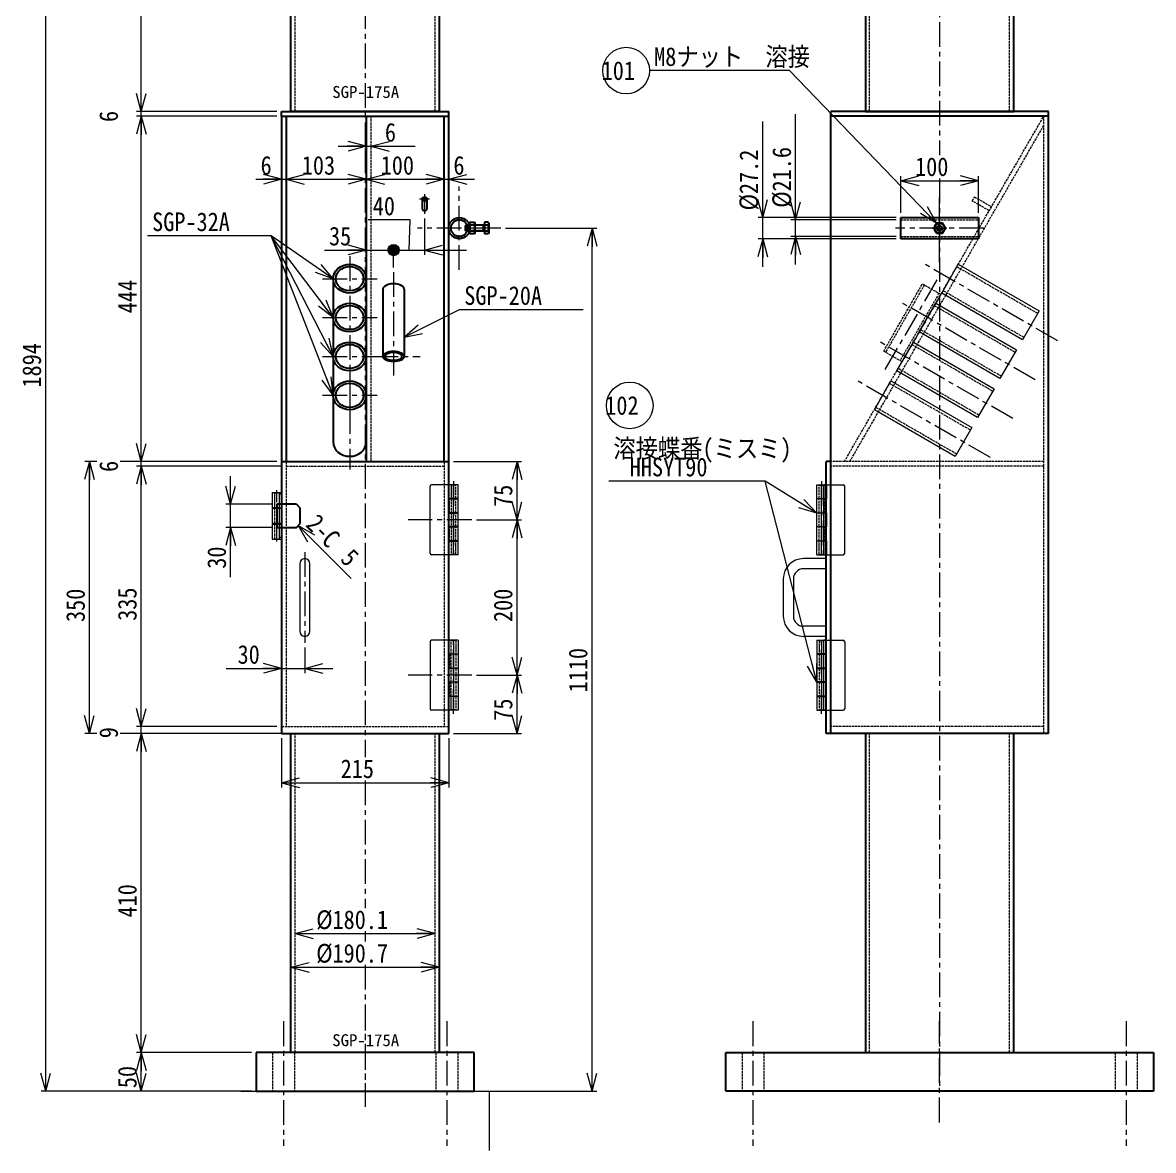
# Model space of a CAD drawing. Header units: millimetres. Extents: x 28 to 14464, y 24 to 7000.
# Drawn here: x 7103 to 8558, y 358 to 1808 of the extents above; entities that cross this region are included whole.
import ezdxf

# ---------------------------------------------------------------- set-up
doc = ezdxf.new("R2010")
doc.units = ezdxf.units.MM
doc.linetypes.add('CENTER', pattern=[50.7, 31.8, -6.3, 6.3, -6.3])
doc.linetypes.add('DASHED', pattern=[4, 3, -1])
doc.layers.add('LAYER008', color=7, linetype='Continuous')
doc.styles.add('ＭＳ 明朝', font='')
doc.styles.get('ＭＳ 明朝').set_extended_font_data('ＭＳ 明朝')

# ---------------------------------------------------------------- blocks, each defined once
blk = doc.blocks.new('BLKF042')
at = {"layer": 'LAYER008', "color": 7, "linetype": 'CENTER', "lineweight": 13}
for p, q in [((7543.8, 1645.8), (7543.8, 863.3)), ((7543.8, 833.3), (7543.8, 669.2)), ((7543.8, 639.2), (7543.8, 626)), ((7543.8, 596), (7543.8, 435.8))]:
    blk.add_line(p, q, dxfattribs=at)
at = {"layer": 'LAYER008', "color": 3, "linetype": 'Continuous', "lineweight": 25}
for p, q in [((7448.4, 483.5), (7448.4, 893.5)), ((7448.4, 893.5), (7639.1, 893.5)), ((7639.1, 893.5), (7639.1, 483.5)), ((7639.1, 483.5), (7448.4, 483.5))]:
    blk.add_line(p, q, dxfattribs=at)
at = {"layer": 'LAYER008', "color": 7, "linetype": 'DASHED', "lineweight": 13}
for p, q in [((7453.7, 483.5), (7453.7, 893.5)), ((7633.8, 483.5), (7633.8, 893.5))]:
    blk.add_line(p, q, dxfattribs=at)
blk = doc.blocks.new('BLKF044')
at = {"layer": 'LAYER008', "color": 7, "linetype": 'DASHED', "lineweight": 13}
for p, q in [((7654.8, 1213.5), (7654.3, 1213)), ((7654.3, 1213), (7654.3, 1196)), ((7660.3, 1213), (7654.3, 1213)), ((7660.3, 1213), (7659.8, 1213.5)), ((7660.3, 1196), (7660.3, 1213)), ((7654.3, 1195.5), (7654.3, 1177.5)), ((7660.3, 1177.5), (7660.3, 1195.5)), ((7654.3, 1177), (7654.3, 1160)), ((7660.3, 1160), (7660.3, 1177)), ((7654.3, 1159.5), (7654.3, 1141.5)), ((7660.3, 1141.5), (7660.3, 1159.5)), ((7654.3, 1141), (7654.3, 1124)), ((7660.3, 1124), (7660.3, 1141)), ((7654.3, 1124), (7654.8, 1123.5)), ((7660.3, 1124), (7654.3, 1124)), ((7659.8, 1123.5), (7660.3, 1124))]:
    blk.add_line(p, q, dxfattribs=at)
at = {"layer": 'LAYER008', "color": 7, "linetype": 'CENTER', "lineweight": 13}
blk.add_line((7657.3, 1218), (7657.3, 1119), dxfattribs=at)
at = {"layer": 'LAYER008', "color": 7, "linetype": 'Continuous', "lineweight": 13}
for p, q in [((7654.3, 1196), (7654.3, 1195.5)), ((7660.3, 1195.5), (7660.3, 1196)), ((7654.3, 1177.5), (7654.3, 1177)), ((7660.3, 1177), (7660.3, 1177.5)), ((7654.3, 1160), (7654.3, 1159.5)), ((7660.3, 1159.5), (7660.3, 1160)), ((7654.3, 1141.5), (7654.3, 1141)), ((7660.3, 1141), (7660.3, 1141.5))]:
    blk.add_line(p, q, dxfattribs=at)
blk = doc.blocks.new('BLKF045')
at = {"layer": 'LAYER008', "color": 7, "linetype": 'Continuous', "lineweight": 13}
for p, q in [((7627.3, 1125.5), (7627.3, 1211.5)), ((7650.8, 1213.5), (7629.3, 1213.5)), ((7650.8, 1213.5), (7650.8, 1195.5)), ((7650.8, 1195.5), (7663.3, 1195.5)), ((7663.3, 1177.5), (7663.3, 1195.5)), ((7650.8, 1177.5), (7650.8, 1159.5)), ((7663.3, 1177.5), (7650.8, 1177.5)), ((7650.8, 1159.5), (7663.3, 1159.5)), ((7663.3, 1141.5), (7663.3, 1159.5)), ((7663.3, 1141.5), (7650.8, 1141.5)), ((7650.8, 1141.5), (7650.8, 1123.5)), ((7650.8, 1123.5), (7629.3, 1123.5))]:
    blk.add_line(p, q, dxfattribs=at)
at = {"layer": 'LAYER008', "color": 7, "linetype": 'DASHED', "lineweight": 13}
for p, q in [((7651.3, 1195.5), (7651.3, 1177.5)), ((7652.1, 1177.5), (7652.1, 1195.5)), ((7654.3, 1195.5), (7654.3, 1177.5)), ((7660.3, 1177.5), (7660.3, 1195.5)), ((7651.3, 1159.5), (7651.3, 1141.5)), ((7652.1, 1141.5), (7652.1, 1159.5)), ((7654.3, 1159.5), (7654.3, 1141.5)), ((7660.3, 1141.5), (7660.3, 1159.5))]:
    blk.add_line(p, q, dxfattribs=at)
at = {"layer": 'LAYER008', "color": 7, "linetype": 'CENTER', "lineweight": 13}
for p, q in [((7657.3, 1177.5), (7657.3, 1195.5)), ((7657.3, 1141.5), (7657.3, 1159.5))]:
    blk.add_line(p, q, dxfattribs=at)
at = {"layer": 'LAYER008', "color": 7, "linetype": 'Continuous', "lineweight": 13}
for centre, start, end in [((7629.3, 1211.5), 90, 180), ((7629.3, 1125.5), 180, 270)]:
    blk.add_arc(centre, 2, start, end, dxfattribs=at)
blk = doc.blocks.new('BLKF046')
at = {"layer": 'LAYER008', "color": 7, "linetype": 'DASHED', "lineweight": 13}
for p, q in [((7654.3, 1013), (7654.8, 1013.5)), ((7654.3, 996), (7654.3, 1013)), ((7660.3, 1013), (7654.3, 1013)), ((7659.8, 1013.5), (7660.3, 1013)), ((7660.3, 1013), (7660.3, 996)), ((7654.3, 977.5), (7654.3, 995.5)), ((7660.3, 995.5), (7660.3, 977.5)), ((7654.3, 960), (7654.3, 977)), ((7660.3, 977), (7660.3, 960)), ((7654.3, 941.5), (7654.3, 959.5)), ((7660.3, 959.5), (7660.3, 941.5)), ((7654.3, 924), (7654.3, 941)), ((7660.3, 941), (7660.3, 924)), ((7654.8, 923.5), (7654.3, 924)), ((7660.3, 924), (7654.3, 924)), ((7660.3, 924), (7659.8, 923.5))]:
    blk.add_line(p, q, dxfattribs=at)
at = {"layer": 'LAYER008', "color": 7, "linetype": 'CENTER', "lineweight": 13}
blk.add_line((7657.3, 919), (7657.3, 1018), dxfattribs=at)
at = {"layer": 'LAYER008', "color": 7, "linetype": 'Continuous', "lineweight": 13}
for p, q in [((7654.3, 995.5), (7654.3, 996)), ((7660.3, 996), (7660.3, 995.5)), ((7654.3, 977), (7654.3, 977.5)), ((7660.3, 977.5), (7660.3, 977)), ((7654.3, 959.5), (7654.3, 960)), ((7660.3, 960), (7660.3, 959.5)), ((7654.3, 941), (7654.3, 941.5)), ((7660.3, 941.5), (7660.3, 941))]:
    blk.add_line(p, q, dxfattribs=at)
blk = doc.blocks.new('BLKF047')
at = {"layer": 'LAYER008', "color": 7, "linetype": 'Continuous', "lineweight": 13}
for p, q in [((7627.3, 1011.5), (7627.3, 925.5)), ((7650.8, 1013.5), (7629.3, 1013.5)), ((7650.8, 995.5), (7650.8, 1013.5)), ((7663.3, 995.5), (7650.8, 995.5)), ((7663.3, 995.5), (7663.3, 977.5)), ((7650.8, 977.5), (7663.3, 977.5)), ((7650.8, 959.5), (7650.8, 977.5)), ((7663.3, 959.5), (7650.8, 959.5)), ((7663.3, 959.5), (7663.3, 941.5)), ((7650.8, 941.5), (7663.3, 941.5)), ((7650.8, 923.5), (7650.8, 941.5)), ((7650.8, 923.5), (7629.3, 923.5))]:
    blk.add_line(p, q, dxfattribs=at)
at = {"layer": 'LAYER008', "color": 7, "linetype": 'DASHED', "lineweight": 13}
for p, q in [((7651.3, 977.5), (7651.3, 995.5)), ((7652.1, 995.5), (7652.1, 977.5)), ((7654.3, 977.5), (7654.3, 995.5)), ((7660.3, 995.5), (7660.3, 977.5)), ((7651.3, 941.5), (7651.3, 959.5)), ((7652.1, 959.5), (7652.1, 941.5)), ((7654.3, 941.5), (7654.3, 959.5)), ((7660.3, 959.5), (7660.3, 941.5))]:
    blk.add_line(p, q, dxfattribs=at)
at = {"layer": 'LAYER008', "color": 7, "linetype": 'CENTER', "lineweight": 13}
for p, q in [((7657.3, 995.5), (7657.3, 977.5)), ((7657.3, 959.5), (7657.3, 941.5))]:
    blk.add_line(p, q, dxfattribs=at)
at = {"layer": 'LAYER008', "color": 7, "linetype": 'Continuous', "lineweight": 13}
for centre, start, end in [((7629.3, 1011.5), 90, 180), ((7629.3, 925.5), 180, 270)]:
    blk.add_arc(centre, 2, start, end, dxfattribs=at)
blk = doc.blocks.new('BLKF048')
at = {"layer": 'LAYER008', "color": 7, "linetype": 'CENTER', "lineweight": 13}
for p, q in [((7543.8, 2366.2), (7543.8, 1962.4)), ((7543.8, 1932.4), (7543.8, 1912.2)), ((7543.8, 1882.2), (7543.8, 1645.8))]:
    blk.add_line(p, q, dxfattribs=at)
at = {"layer": 'LAYER008', "color": 3, "linetype": 'Continuous', "lineweight": 25}
for p, q in [((7448.4, 1693.5), (7448.4, 2318.5)), ((7448.4, 2318.5), (7639.1, 2318.5)), ((7639.1, 2318.5), (7639.1, 1693.5)), ((7639.1, 1693.5), (7448.4, 1693.5))]:
    blk.add_line(p, q, dxfattribs=at)
at = {"layer": 'LAYER008', "color": 7, "linetype": 'DASHED', "lineweight": 13}
for p, q in [((7453.7, 1693.5), (7453.7, 2318.5)), ((7633.8, 1693.5), (7633.8, 2318.5))]:
    blk.add_line(p, q, dxfattribs=at)
blk = doc.blocks.new('BLKF052')
at = {"layer": 'LAYER008', "color": 7, "linetype": 'CENTER', "lineweight": 13}
blk.add_line((7687, 1543.5), (7676.5, 1543.5), dxfattribs=at)
at = {"layer": 'LAYER008', "color": 3, "linetype": 'Continuous', "lineweight": 25}
for p, q in [((7678.5, 1536), (7678.5, 1551)), ((7678.5, 1551), (7684.4, 1551)), ((7684.4, 1547.3), (7678.5, 1547.3)), ((7684.4, 1551), (7685, 1550)), ((7685, 1550), (7685, 1537)), ((7684.4, 1539.7), (7678.5, 1539.7)), ((7684.4, 1536), (7678.5, 1536)), ((7685, 1537), (7684.4, 1536))]:
    blk.add_line(p, q, dxfattribs=at)
for centre, radius, start, end in [((7681.6, 1549.1), 3.32, 325.6158, 34.3842), ((7672.5, 1543.5), 12.4, 342.412, 17.588), ((7681.6, 1537.9), 3.32, 325.6158, 34.3842)]:
    blk.add_arc(centre, radius, start, end, dxfattribs=at)
blk = doc.blocks.new('BLKF053')
at = {"layer": 'LAYER008', "color": 7, "linetype": 'CENTER', "lineweight": 13}
blk.add_line((7704.8, 1543.5), (7670.3, 1543.5), dxfattribs=at)
at = {"layer": 'LAYER008', "color": 3, "linetype": 'Continuous', "lineweight": 25}
for p, q in [((7673.5, 1547.5), (7672.3, 1546.3)), ((7672.3, 1546.3), (7672.3, 1540.7)), ((7697.3, 1547.5), (7673.5, 1547.5)), ((7673.5, 1547.5), (7673.5, 1539.5)), ((7695.7, 1547.5), (7695.7, 1539.5)), ((7702.2, 1551), (7697.3, 1551)), ((7697.3, 1551), (7697.3, 1536)), ((7702.2, 1547.3), (7697.3, 1547.3)), ((7702.2, 1551), (7702.8, 1550)), ((7702.8, 1550), (7702.8, 1537)), ((7673.5, 1539.5), (7672.3, 1540.7)), ((7697.3, 1539.5), (7673.5, 1539.5)), ((7702.2, 1539.7), (7697.3, 1539.7)), ((7702.2, 1536), (7697.3, 1536)), ((7702.8, 1537), (7702.2, 1536))]:
    blk.add_line(p, q, dxfattribs=at)
at = {"layer": 'LAYER008', "color": 7, "linetype": 'DASHED', "lineweight": 13}
for p, q in [((7695.7, 1546.7), (7672.7, 1546.7)), ((7697.3, 1547.5), (7695.7, 1546.7)), ((7695.7, 1540.3), (7672.7, 1540.3)), ((7697.3, 1539.5), (7695.7, 1540.3))]:
    blk.add_line(p, q, dxfattribs=at)
at = {"layer": 'LAYER008', "color": 3, "linetype": 'Continuous', "lineweight": 25}
for centre, radius, start, end in [((7699.5, 1549.1), 3.32, 325.6158, 34.3842), ((7690.4, 1543.5), 12.4, 342.412, 17.588), ((7699.5, 1537.9), 3.32, 325.6158, 34.3842)]:
    blk.add_arc(centre, radius, start, end, dxfattribs=at)
blk = doc.blocks.new('FXTIP_ARROW_S')
at = {"color": 0, "linetype": 'Continuous', "lineweight": -2}
for q in [(-1, 0), (-0.966, 0.259), (-0.966, -0.259)]:
    blk.add_line((0, 0), q, dxfattribs=at)
blk = doc.blocks.new('FXTIP_ARROW_E')
at = {"color": 0, "linetype": 'Continuous', "lineweight": -2}
for q in [(-1, 0), (-0.966, 0.259), (-0.966, -0.259)]:
    blk.add_line((0, 0), q, dxfattribs=at)
blk = doc.blocks.new('BLKF075')
at = {"layer": 'LAYER008', "color": 7, "linetype": 'Continuous', "lineweight": 13}
for p, q in [((8136.6, 1118.5), (8107.6, 1118.5)), ((8136.6, 1105.5), (8107.6, 1105.5)), ((8081.6, 1092.5), (8081.6, 1044.5)), ((8094.6, 1092.5), (8094.6, 1044.5)), ((8136.6, 1031.5), (8107.6, 1031.5)), ((8136.6, 1018.5), (8107.6, 1018.5))]:
    blk.add_line(p, q, dxfattribs=at)
for centre, radius, start, end in [((8107.6, 1092.5), 26, 90, 180), ((8107.6, 1092.5), 13, 90, 180), ((8107.6, 1044.5), 26, 180, 270), ((8107.6, 1044.5), 13, 180, 270)]:
    blk.add_arc(centre, radius, start, end, dxfattribs=at)
blk = doc.blocks.new('BLKF076')
at = {"layer": 'LAYER008', "color": 7, "linetype": 'Continuous', "lineweight": 13}
for p, q in [((8133.6, 1123.5), (8133.6, 1213.5)), ((8136.6, 1213.5), (8133.6, 1213.5)), ((8136.6, 1123.5), (8133.6, 1123.5))]:
    blk.add_line(p, q, dxfattribs=at)
blk = doc.blocks.new('BLKF077')
at = {"layer": 'LAYER008', "color": 7, "linetype": 'Continuous', "lineweight": 13}
for p, q in [((8133.6, 923.5), (8133.6, 1013.5)), ((8136.6, 1013.5), (8133.6, 1013.5)), ((8136.6, 923.5), (8133.6, 923.5))]:
    blk.add_line(p, q, dxfattribs=at)
blk = doc.blocks.new('BLKF078')
at = {"layer": 'LAYER008', "color": 7, "linetype": 'Continuous', "lineweight": 13}
for p, q in [((8198.7, 1310), (8220, 1347)), ((8220, 1347), (8323.9, 1287)), ((8302.6, 1250), (8198.7, 1310)), ((8323.9, 1287), (8302.6, 1250))]:
    blk.add_line(p, q, dxfattribs=at)
at = {"layer": 'LAYER008', "color": 7, "linetype": 'DASHED', "lineweight": 13}
for p, q in [((8218.3, 1344), (8322.2, 1284)), ((8304.3, 1253), (8200.4, 1313))]:
    blk.add_line(p, q, dxfattribs=at)
blk = doc.blocks.new('BLKF079')
at = {"layer": 'LAYER008', "color": 7, "linetype": 'Continuous', "lineweight": 13}
for p, q in [((8227.5, 1360), (8248.9, 1397)), ((8248.9, 1397), (8352.8, 1337)), ((8331.4, 1300), (8227.5, 1360)), ((8352.8, 1337), (8331.4, 1300))]:
    blk.add_line(p, q, dxfattribs=at)
at = {"layer": 'LAYER008', "color": 7, "linetype": 'DASHED', "lineweight": 13}
for p, q in [((8247.1, 1394), (8351, 1334)), ((8333.2, 1303), (8229.3, 1363))]:
    blk.add_line(p, q, dxfattribs=at)
blk = doc.blocks.new('BLKF080')
at = {"layer": 'LAYER008', "color": 7, "linetype": 'Continuous', "lineweight": 13}
for p, q in [((8256.4, 1410), (8277.7, 1447)), ((8277.7, 1447), (8381.7, 1387)), ((8360.3, 1350), (8256.4, 1410)), ((8381.7, 1387), (8360.3, 1350))]:
    blk.add_line(p, q, dxfattribs=at)
at = {"layer": 'LAYER008', "color": 7, "linetype": 'DASHED', "lineweight": 13}
for p, q in [((8276, 1444), (8379.9, 1384)), ((8362.1, 1353), (8258.1, 1413))]:
    blk.add_line(p, q, dxfattribs=at)
blk = doc.blocks.new('BLKF081')
at = {"layer": 'LAYER008', "color": 7, "linetype": 'Continuous', "lineweight": 13}
for p, q in [((8285.3, 1460), (8306.6, 1497)), ((8306.6, 1497), (8410.5, 1437)), ((8389.2, 1400), (8285.3, 1460)), ((8410.5, 1437), (8389.2, 1400))]:
    blk.add_line(p, q, dxfattribs=at)
at = {"layer": 'LAYER008', "color": 7, "linetype": 'DASHED', "lineweight": 13}
for p, q in [((8304.9, 1494), (8408.8, 1434)), ((8390.9, 1403), (8287, 1463))]:
    blk.add_line(p, q, dxfattribs=at)
blk = doc.blocks.new('BLKF082')
at = {"layer": 'LAYER008', "color": 7, "linetype": 'CENTER', "lineweight": 13}
blk.add_line((8212.8, 1361.6), (8284.8, 1486.3), dxfattribs=at)
at = {"layer": 'LAYER008', "color": 7, "linetype": 'DASHED', "lineweight": 13}
for p, q in [((8210.7, 1385.3), (8260.7, 1471.9)), ((8263.1, 1470.5), (8213.1, 1383.9)), ((8260.7, 1471.9), (8284.3, 1458.3)), ((8281.8, 1459.7), (8231.8, 1373.1)), ((8284.3, 1458.3), (8234.3, 1371.7)), ((8234.3, 1371.7), (8210.7, 1385.3))]:
    blk.add_line(p, q, dxfattribs=at)
blk = doc.blocks.new('BLKF083')
at = {"layer": 'LAYER008', "color": 7, "linetype": 'DASHED', "lineweight": 13}
for p, q in [((8324.7, 1578.4), (8327.7, 1583.6)), ((8346.4, 1565.9), (8324.7, 1578.4)), ((8327.7, 1583.6), (8349.4, 1571.1)), ((8349.4, 1571.1), (8346.4, 1565.9))]:
    blk.add_line(p, q, dxfattribs=at)
blk = doc.blocks.new('BLKF084')
at = {"layer": 'LAYER008', "color": 7, "linetype": 'CENTER', "lineweight": 13}
blk.add_line((8282.6, 941.2), (8282.6, 435.8), dxfattribs=at)
at = {"layer": 'LAYER008', "color": 3, "linetype": 'Continuous', "lineweight": 25}
for p, q in [((8378, 893.5), (8187.3, 893.5)), ((8187.3, 893.5), (8187.3, 483.5)), ((8378, 483.5), (8378, 893.5)), ((8187.3, 483.5), (8378, 483.5))]:
    blk.add_line(p, q, dxfattribs=at)
at = {"layer": 'LAYER008', "color": 7, "linetype": 'DASHED', "lineweight": 13}
for p, q in [((8192.6, 483.5), (8192.6, 893.5)), ((8372.7, 483.5), (8372.7, 893.5))]:
    blk.add_line(p, q, dxfattribs=at)
blk = doc.blocks.new('BLKF085')
at = {"layer": 'LAYER008', "color": 7, "linetype": 'CENTER', "lineweight": 13}
for p, q in [((8282.6, 2366.2), (8282.6, 1637.5)), ((8282.6, 1607.5), (8282.6, 941.2))]:
    blk.add_line(p, q, dxfattribs=at)
at = {"layer": 'LAYER008', "color": 3, "linetype": 'Continuous', "lineweight": 25}
for p, q in [((8378, 2318.5), (8187.3, 2318.5)), ((8187.3, 2318.5), (8187.3, 1693.5)), ((8378, 1693.5), (8378, 2318.5)), ((8187.3, 1693.5), (8378, 1693.5))]:
    blk.add_line(p, q, dxfattribs=at)
at = {"layer": 'LAYER008', "color": 7, "linetype": 'DASHED', "lineweight": 13}
for p, q in [((8192.6, 1693.5), (8192.6, 2318.5)), ((8372.7, 1693.5), (8372.7, 2318.5))]:
    blk.add_line(p, q, dxfattribs=at)
blk = doc.blocks.new('BLKF086')
at = {"layer": 'LAYER008', "color": 3, "linetype": 'Continuous', "lineweight": 25}
for p, q in [((8232.6, 1529.9), (8232.6, 1557.1)), ((8232.6, 1557.1), (8332.6, 1557.1)), ((8332.6, 1557.1), (8332.6, 1529.9)), ((8332.6, 1529.9), (8232.6, 1529.9))]:
    blk.add_line(p, q, dxfattribs=at)
at = {"layer": 'LAYER008', "color": 7, "linetype": 'CENTER', "lineweight": 13}
blk.add_line((8339.4, 1543.5), (8225.8, 1543.5), dxfattribs=at)
at = {"layer": 'LAYER008', "color": 7, "linetype": 'DASHED', "lineweight": 13}
for p, q in [((8232.6, 1554.3), (8332.6, 1554.3)), ((8232.6, 1532.7), (8332.6, 1532.7))]:
    blk.add_line(p, q, dxfattribs=at)
blk = doc.blocks.new('BLKF087')
at = {"layer": 'LAYER008', "color": 7, "linetype": 'CENTER', "lineweight": 13}
for p, q in [((8273.1, 1543.5), (8292.1, 1543.5)), ((8282.6, 1534), (8282.6, 1553))]:
    blk.add_line(p, q, dxfattribs=at)
at = {"layer": 'LAYER008', "color": 3, "linetype": 'Continuous', "lineweight": 25}
for p, q in [((8278.8, 1550), (8275.1, 1543.5)), ((8275.1, 1543.5), (8278.8, 1537)), ((8286.4, 1550), (8278.8, 1550)), ((8290.1, 1543.5), (8286.4, 1550)), ((8286.4, 1537), (8290.1, 1543.5)), ((8278.8, 1537), (8286.4, 1537))]:
    blk.add_line(p, q, dxfattribs=at)
for radius in [6.5, 3.2]:
    blk.add_circle((8282.6, 1543.5), radius, dxfattribs=at)
at = {"layer": 'LAYER008', "color": 7, "linetype": 'DASHED', "lineweight": 13}
blk.add_arc((8282.6, 1543.5), 4, 80, 350, dxfattribs=at)
blk = doc.blocks.new('FXTIP_BLACKDOT_S')
at = {"color": 0, "linetype": 'Continuous', "lineweight": -2}
blk.add_line((0, 0), (-1, 0), dxfattribs=at)
blk.add_lwpolyline([(-0.15, 0, 0.3, 0.3, 1), (0.15, 0, 0.3, 0.3, 1)], format="xyseb", close=True, dxfattribs=at)
blk.add_circle((0, 0), 0.3, dxfattribs=at)
blk = doc.blocks.new('BLKF088')
at = {"layer": 'LAYER008', "color": 7, "linetype": 'DASHED', "lineweight": 13}
for p, q in [((8127.6, 1213), (8128.1, 1213.5)), ((8127.6, 1196), (8127.6, 1213)), ((8127.6, 1213), (8133.6, 1213)), ((8133.1, 1213.5), (8133.6, 1213)), ((8133.6, 1213), (8133.6, 1196)), ((8127.6, 1177.5), (8127.6, 1195.5)), ((8133.6, 1195.5), (8133.6, 1177.5)), ((8127.6, 1160), (8127.6, 1177)), ((8133.6, 1177), (8133.6, 1160)), ((8127.6, 1141.5), (8127.6, 1159.5)), ((8133.6, 1159.5), (8133.6, 1141.5)), ((8127.6, 1124), (8127.6, 1141)), ((8133.6, 1141), (8133.6, 1124)), ((8128.1, 1123.5), (8127.6, 1124)), ((8127.6, 1124), (8133.6, 1124)), ((8133.6, 1124), (8133.1, 1123.5))]:
    blk.add_line(p, q, dxfattribs=at)
at = {"layer": 'LAYER008', "color": 7, "linetype": 'CENTER', "lineweight": 13}
blk.add_line((8130.6, 1218), (8130.6, 1119), dxfattribs=at)
at = {"layer": 'LAYER008', "color": 7, "linetype": 'Continuous', "lineweight": 13}
for p, q in [((8127.6, 1195.5), (8127.6, 1196)), ((8133.6, 1196), (8133.6, 1195.5)), ((8127.6, 1177), (8127.6, 1177.5)), ((8133.6, 1177.5), (8133.6, 1177)), ((8127.6, 1159.5), (8127.6, 1160)), ((8133.6, 1160), (8133.6, 1159.5)), ((8127.6, 1141), (8127.6, 1141.5)), ((8133.6, 1141.5), (8133.6, 1141))]:
    blk.add_line(p, q, dxfattribs=at)
blk = doc.blocks.new('BLKF089')
at = {"layer": 'LAYER008', "color": 7, "linetype": 'Continuous', "lineweight": 13}
for p, q in [((8137.1, 1213.5), (8158.6, 1213.5)), ((8137.1, 1213.5), (8137.1, 1195.5)), ((8160.6, 1125.5), (8160.6, 1211.5)), ((8137.1, 1195.5), (8124.6, 1195.5)), ((8124.6, 1177.5), (8124.6, 1195.5)), ((8124.6, 1177.5), (8137.1, 1177.5)), ((8137.1, 1177.5), (8137.1, 1159.5)), ((8137.1, 1159.5), (8124.6, 1159.5)), ((8124.6, 1141.5), (8124.6, 1159.5)), ((8124.6, 1141.5), (8137.1, 1141.5)), ((8137.1, 1141.5), (8137.1, 1123.5)), ((8137.1, 1123.5), (8158.6, 1123.5))]:
    blk.add_line(p, q, dxfattribs=at)
at = {"layer": 'LAYER008', "color": 7, "linetype": 'DASHED', "lineweight": 13}
for p, q in [((8127.6, 1177.5), (8127.6, 1195.5)), ((8133.6, 1195.5), (8133.6, 1177.5)), ((8135.8, 1177.5), (8135.8, 1195.5)), ((8136.6, 1195.5), (8136.6, 1177.5)), ((8127.6, 1141.5), (8127.6, 1159.5)), ((8133.6, 1159.5), (8133.6, 1141.5)), ((8135.8, 1141.5), (8135.8, 1159.5)), ((8136.6, 1159.5), (8136.6, 1141.5))]:
    blk.add_line(p, q, dxfattribs=at)
at = {"layer": 'LAYER008', "color": 7, "linetype": 'CENTER', "lineweight": 13}
for p, q in [((8130.6, 1177.5), (8130.6, 1195.5)), ((8130.6, 1141.5), (8130.6, 1159.5))]:
    blk.add_line(p, q, dxfattribs=at)
at = {"layer": 'LAYER008', "color": 7, "linetype": 'Continuous', "lineweight": 13}
for centre, start, end in [((8158.6, 1211.5), 0, 90), ((8158.6, 1125.5), 270, 0)]:
    blk.add_arc(centre, 2, start, end, dxfattribs=at)
blk = doc.blocks.new('BLKF090')
at = {"layer": 'LAYER008', "color": 7, "linetype": 'DASHED', "lineweight": 13}
for p, q in [((8128.1, 1013.5), (8127.6, 1013)), ((8127.6, 1013), (8127.6, 996)), ((8127.6, 1013), (8133.6, 1013)), ((8133.6, 1013), (8133.1, 1013.5)), ((8133.6, 996), (8133.6, 1013)), ((8127.6, 995.5), (8127.6, 977.5)), ((8133.6, 977.5), (8133.6, 995.5)), ((8127.6, 977), (8127.6, 960)), ((8133.6, 960), (8133.6, 977)), ((8127.6, 959.5), (8127.6, 941.5)), ((8133.6, 941.5), (8133.6, 959.5)), ((8127.6, 941), (8127.6, 924)), ((8133.6, 924), (8133.6, 941)), ((8127.6, 924), (8128.1, 923.5)), ((8127.6, 924), (8133.6, 924)), ((8133.1, 923.5), (8133.6, 924))]:
    blk.add_line(p, q, dxfattribs=at)
at = {"layer": 'LAYER008', "color": 7, "linetype": 'CENTER', "lineweight": 13}
blk.add_line((8130.6, 919), (8130.6, 1018), dxfattribs=at)
at = {"layer": 'LAYER008', "color": 7, "linetype": 'Continuous', "lineweight": 13}
for p, q in [((8127.6, 996), (8127.6, 995.5)), ((8133.6, 995.5), (8133.6, 996)), ((8127.6, 977.5), (8127.6, 977)), ((8133.6, 977), (8133.6, 977.5)), ((8127.6, 960), (8127.6, 959.5)), ((8133.6, 959.5), (8133.6, 960)), ((8127.6, 941.5), (8127.6, 941)), ((8133.6, 941), (8133.6, 941.5))]:
    blk.add_line(p, q, dxfattribs=at)
blk = doc.blocks.new('BLKF091')
at = {"layer": 'LAYER008', "color": 7, "linetype": 'Continuous', "lineweight": 13}
for p, q in [((8137.1, 1013.5), (8158.6, 1013.5)), ((8137.1, 995.5), (8137.1, 1013.5)), ((8160.6, 1011.5), (8160.6, 925.5)), ((8124.6, 995.5), (8124.6, 977.5)), ((8124.6, 995.5), (8137.1, 995.5)), ((8137.1, 977.5), (8124.6, 977.5)), ((8137.1, 959.5), (8137.1, 977.5)), ((8124.6, 959.5), (8137.1, 959.5)), ((8124.6, 959.5), (8124.6, 941.5)), ((8137.1, 941.5), (8124.6, 941.5)), ((8137.1, 923.5), (8137.1, 941.5)), ((8137.1, 923.5), (8158.6, 923.5))]:
    blk.add_line(p, q, dxfattribs=at)
at = {"layer": 'LAYER008', "color": 7, "linetype": 'DASHED', "lineweight": 13}
for p, q in [((8127.6, 995.5), (8127.6, 977.5)), ((8133.6, 977.5), (8133.6, 995.5)), ((8135.8, 995.5), (8135.8, 977.5)), ((8136.6, 977.5), (8136.6, 995.5)), ((8127.6, 959.5), (8127.6, 941.5)), ((8133.6, 941.5), (8133.6, 959.5)), ((8135.8, 959.5), (8135.8, 941.5)), ((8136.6, 941.5), (8136.6, 959.5))]:
    blk.add_line(p, q, dxfattribs=at)
at = {"layer": 'LAYER008', "color": 7, "linetype": 'CENTER', "lineweight": 13}
for p, q in [((8130.6, 995.5), (8130.6, 977.5)), ((8130.6, 959.5), (8130.6, 941.5))]:
    blk.add_line(p, q, dxfattribs=at)
at = {"layer": 'LAYER008', "color": 7, "linetype": 'Continuous', "lineweight": 13}
for centre, start, end in [((8158.6, 1011.5), 0, 90), ((8158.6, 925.5), 270, 0)]:
    blk.add_arc(centre, 2, start, end, dxfattribs=at)
blk = doc.blocks.new('BLKF099')
at = {"layer": 'LAYER008', "color": 3, "linetype": 'Continuous', "lineweight": 25}
for p, q in [((7455.3, 1188.5), (7430.3, 1188.5)), ((7430.3, 1188.5), (7430.3, 1158.5)), ((7455.3, 1188.5), (7460.3, 1183.5)), ((7460.3, 1163.5), (7460.3, 1183.5)), ((7455.3, 1158.5), (7460.3, 1163.5)), ((7430.3, 1158.5), (7455.3, 1158.5))]:
    blk.add_line(p, q, dxfattribs=at)
at = {"layer": 'LAYER008', "color": 7, "linetype": 'DASHED', "lineweight": 13}
blk.add_line((7433.3, 1188.5), (7433.3, 1158.5), dxfattribs=at)
blk = doc.blocks.new('BLKF106')
at = {"layer": 'LAYER008', "color": 6, "linetype": 'Continuous', "lineweight": 20}
for p, q in [((7424.3, 1203.5), (7424.3, 1184)), ((7424.3, 1203.5), (7436.3, 1203.5)), ((7433.3, 1203.5), (7433.3, 1143.5)), ((7436.3, 1201.5), (7433.3, 1201.5)), ((7436.3, 1143.5), (7436.3, 1203.5)), ((7433.3, 1184), (7424.3, 1184)), ((7424.3, 1183.5), (7424.3, 1163.5)), ((7424.3, 1183.5), (7433.3, 1183.5)), ((7427.3, 1184), (7427.3, 1183.5)), ((7433.3, 1163.5), (7424.3, 1163.5)), ((7427.3, 1163.5), (7427.3, 1163)), ((7424.3, 1163), (7424.3, 1143.5)), ((7424.3, 1163), (7433.3, 1163)), ((7424.3, 1143.5), (7436.3, 1143.5)), ((7436.3, 1145.5), (7433.3, 1145.5))]:
    blk.add_line(p, q, dxfattribs=at)
at = {"layer": 'LAYER008', "color": 7, "linetype": 'DASHED', "lineweight": 13}
for p, q in [((7427.8, 1203.5), (7427.3, 1203)), ((7427.3, 1203.5), (7427.3, 1184)), ((7427.3, 1203), (7427.3, 1184)), ((7427.3, 1203), (7433.3, 1203)), ((7433.3, 1203), (7432.8, 1203.5)), ((7427.3, 1183.5), (7427.3, 1163.5)), ((7427.3, 1183.5), (7427.3, 1163.5)), ((7433.3, 1184), (7436.3, 1184)), ((7433.3, 1183.5), (7436.3, 1183.5)), ((7436.3, 1163.5), (7433.3, 1163.5)), ((7427.3, 1163), (7427.3, 1144)), ((7427.3, 1163), (7427.3, 1143.5)), ((7433.3, 1163), (7436.3, 1163)), ((7427.3, 1144), (7427.8, 1143.5)), ((7427.3, 1144), (7433.3, 1144)), ((7432.8, 1143.5), (7433.3, 1144))]:
    blk.add_line(p, q, dxfattribs=at)
at = {"layer": 'LAYER008', "color": 7, "linetype": 'CENTER', "lineweight": 13}
blk.add_line((7430.3, 1140.5), (7430.3, 1206.5), dxfattribs=at)

msp = doc.modelspace()

# ---------------------------------------------------------------- linework, layer by layer
at = {"layer": 'LAYER008', "color": 7, "linetype": 'Continuous', "lineweight": 13}
for p, q in [((7132.9, 433.5), (7132.9, 2327.5)), ((7255.8, 1693.5), (7255.8, 2318.5)), ((8089.5, 1746.1), (7909.5, 1746.1)), ((8278.8, 1550), (8089.5, 1746.1)), ((7430.3, 1693.5), (7249.8, 1693.5)), ((7430.3, 1687.5), (7249.8, 1687.5)), ((7255.8, 1687.5), (7255.8, 1693.5)), ((7255.8, 1243.5), (7255.8, 1687.5)), ((8097.5, 1554.3), (8097.5, 1690.1)), ((8055.2, 1557.1), (8055.2, 1680.5)), ((7509.3, 1648.8), (7545.3, 1648.8)), ((7545.3, 1648.8), (7551.3, 1648.8)), ((7551.3, 1648.8), (7608.2, 1648.8)), ((7403.3, 1606.3), (7436.3, 1606.3)), ((7436.3, 1606.3), (7442.3, 1606.3)), ((7442.3, 1606.3), (7545.3, 1606.3)), ((7545.3, 1606.3), (7645.3, 1606.3)), ((7645.3, 1606.3), (7651.3, 1606.3)), ((7651.3, 1606.3), (7684.3, 1606.3)), ((8232.6, 1563.1), (8232.6, 1610.5)), ((8232.6, 1604.5), (8332.6, 1604.5)), ((8332.6, 1563.1), (8332.6, 1610.5)), ((8226.6, 1557.1), (8049.2, 1557.1)), ((8055.2, 1529.9), (8055.2, 1557.1)), ((7601.6, 1554), (7547.6, 1554)), ((7600.3, 1515.3), (7601.6, 1554)), ((7620.3, 1555.8), (7620.3, 1509.3)), ((7724.5, 1543.5), (7841.6, 1543.5)), ((7835.6, 433.5), (7835.6, 1543.5)), ((8226.6, 1554.3), (8091.5, 1554.3)), ((8097.5, 1532.7), (8097.5, 1554.3)), ((7422.8, 1533.7), (7263.8, 1533.7)), ((7502.6, 1478.5), (7422.8, 1533.7)), ((7502.6, 1428.5), (7422.8, 1533.7)), ((7502.6, 1378.5), (7422.8, 1533.7)), ((7502.6, 1328.5), (7422.8, 1533.7)), ((8226.6, 1529.9), (8049.2, 1529.9)), ((8055.2, 1493.9), (8055.2, 1529.9)), ((8226.6, 1532.7), (8091.5, 1532.7)), ((8097.5, 1496.7), (8097.5, 1532.7)), ((7491.3, 1515.3), (7545.3, 1515.3)), ((7545.3, 1515.3), (7580.3, 1515.3)), ((7580.3, 1493), (7580.3, 1521.3)), ((7580.3, 1515.3), (7620.3, 1515.3)), ((7620.3, 1515.3), (7674.3, 1515.3)), ((7593.9, 1403.4), (7665.3, 1438.8)), ((7665.3, 1438.8), (7824.3, 1438.8)), ((7198.8, 1243.5), (7183.2, 1243.5)), ((7189.2, 893.5), (7189.2, 1243.5)), ((7430.3, 1243.5), (7228.8, 1243.5)), ((7430.3, 1243.5), (7249.8, 1243.5)), ((7436.3, 1237.5), (7249.8, 1237.5)), ((7255.8, 1237.5), (7255.8, 1243.5)), ((7255.8, 902.5), (7255.8, 1237.5)), ((7657.3, 1243.5), (7745.1, 1243.5)), ((7739.1, 1168.5), (7739.1, 1243.5)), ((7370.8, 1188.5), (7370.8, 1224.5)), ((7663.3, 1213.5), (7651.3, 1213.5)), ((7651.3, 1213.5), (7651.3, 1196)), ((7663.3, 1196), (7663.3, 1213.5)), ((8058.1, 1218.3), (7857.1, 1218.3)), ((8124.6, 1177), (8058.1, 1218.3)), ((8124.6, 959.5), (8058.1, 1218.3)), ((8124.6, 1196), (8124.6, 1213.5)), ((8124.6, 1213.5), (8136.6, 1213.5)), ((8136.6, 1213.5), (8136.6, 1196)), ((7663.3, 1196), (7651.3, 1196)), ((8124.6, 1196), (8136.6, 1196)), ((7424.3, 1188.5), (7364.8, 1188.5)), ((7370.8, 1158.5), (7370.8, 1188.5)), ((7651.3, 1177), (7651.3, 1160)), ((7651.3, 1177), (7663.3, 1177)), ((7663.3, 1160), (7663.3, 1177)), ((7686.8, 1168.5), (7745.1, 1168.5)), ((7739.1, 968.5), (7739.1, 1168.5)), ((8124.6, 1160), (8124.6, 1177)), ((8136.6, 1177), (8124.6, 1177)), ((8136.6, 1177), (8136.6, 1160)), ((7424.3, 1158.5), (7364.8, 1158.5)), ((7370.8, 1094.5), (7370.8, 1158.5)), ((7457.8, 1161), (7525.6, 1093.1)), ((7663.3, 1160), (7651.3, 1160)), ((8124.6, 1160), (8136.6, 1160)), ((7651.3, 1141), (7651.3, 1123.5)), ((7651.3, 1141), (7663.3, 1141)), ((7663.3, 1123.5), (7663.3, 1141)), ((8124.6, 1123.5), (8124.6, 1141)), ((8136.6, 1141), (8124.6, 1141)), ((8136.6, 1141), (8136.6, 1123.5)), ((7663.3, 1123.5), (7651.3, 1123.5)), ((8124.6, 1123.5), (8136.6, 1123.5)), ((7459.8, 1112), (7459.8, 1025)), ((7472.8, 1025), (7472.8, 1112)), ((7466.3, 1004), (7466.3, 971.3)), ((7663.3, 1013.5), (7651.3, 1013.5)), ((7651.3, 996), (7651.3, 1013.5)), ((7663.3, 1013.5), (7663.3, 996)), ((8124.6, 1013.5), (8124.6, 996)), ((8124.6, 1013.5), (8136.6, 1013.5)), ((8136.6, 996), (8136.6, 1013.5)), ((7651.3, 996), (7663.3, 996)), ((8136.6, 996), (8124.6, 996)), ((7365.1, 977.3), (7436.3, 977.3)), ((7436.3, 977.3), (7466.3, 977.3)), ((7466.3, 977.3), (7502.3, 977.3)), ((7663.3, 977), (7651.3, 977)), ((7651.3, 960), (7651.3, 977)), ((7663.3, 977), (7663.3, 960)), ((8124.6, 977), (8124.6, 960)), ((8124.6, 977), (8136.6, 977)), ((8136.6, 960), (8136.6, 977)), ((7651.3, 960), (7663.3, 960)), ((7686.8, 968.5), (7745.1, 968.5)), ((7739.1, 893.5), (7739.1, 968.5)), ((8136.6, 960), (8124.6, 960)), ((7663.3, 941), (7651.3, 941)), ((7651.3, 923.5), (7651.3, 941)), ((7663.3, 941), (7663.3, 923.5)), ((8124.6, 941), (8124.6, 923.5)), ((8124.6, 941), (8136.6, 941)), ((8136.6, 923.5), (8136.6, 941)), ((7663.3, 923.5), (7651.3, 923.5)), ((8124.6, 923.5), (8136.6, 923.5)), ((7430.3, 902.5), (7249.8, 902.5)), ((7255.8, 893.5), (7255.8, 902.5)), ((7198.8, 893.5), (7183.2, 893.5)), ((7430.3, 893.5), (7228.8, 893.5)), ((7442.4, 893.5), (7249.8, 893.5)), ((7255.8, 483.5), (7255.8, 893.5)), ((7436.3, 887.5), (7436.3, 824.3)), ((7651.3, 887.5), (7651.3, 824.3)), ((7657.3, 893.5), (7745.1, 893.5)), ((7436.3, 830.3), (7651.3, 830.3)), ((7453.7, 636.2), (7633.8, 636.2)), ((7448.4, 593), (7639.1, 593)), ((7397.8, 483.5), (7249.8, 483.5)), ((7255.8, 433.5), (7255.8, 483.5)), ((7397.8, 433.5), (7126.9, 433.5)), ((7397.8, 433.5), (7249.8, 433.5)), ((7383.8, 433.5), (7703.8, 433.5)), ((7689.8, 433.5), (7841.6, 433.5)), ((7703.8, 357.5), (7703.8, 433.5))]:
    msp.add_line(p, q, dxfattribs=at)
at = {"layer": 'LAYER008', "color": 3, "linetype": 'Continuous', "lineweight": 25}
for p, q in [((7436.3, 1693.5), (7651.3, 1693.5)), ((7436.3, 1687.5), (7436.3, 1693.5)), ((7436.3, 1687.5), (7436.3, 893.5)), ((7436.3, 1687.5), (7651.3, 1687.5)), ((7442.3, 1687.5), (7442.3, 1243.5)), ((7545.3, 1687.5), (7545.3, 1243.5)), ((7645.3, 1243.5), (7645.3, 1687.5)), ((7651.3, 1687.5), (7651.3, 1693.5)), ((7651.3, 893.5), (7651.3, 1687.5)), ((8142.6, 893.5), (8142.6, 1693.5)), ((8422.6, 1693.5), (8142.6, 1693.5)), ((8422.6, 1687.5), (8142.6, 1687.5)), ((8422.6, 893.5), (8422.6, 1693.5)), ((7617.3, 1581), (7617.3, 1568.5)), ((7623.3, 1581), (7623.3, 1568.5)), ((7502.6, 1478.5), (7502.6, 1328.5)), ((7545.3, 1478.5), (7545.3, 1328.5)), ((7566.7, 1465.1), (7566.7, 1378.5)), ((7593.9, 1465.1), (7593.9, 1378.5)), ((7502.6, 1328.5), (7502.6, 1268.5)), ((7545.3, 1328.5), (7545.3, 1268.5)), ((7436.3, 1243.5), (7651.3, 1243.5)), ((8136.6, 893.5), (8136.6, 1243.5)), ((8142.6, 1243.5), (8136.6, 1243.5)), ((7436.3, 893.5), (7651.3, 893.5)), ((8142.6, 893.5), (8136.6, 893.5)), ((8422.6, 893.5), (8142.6, 893.5)), ((7683.8, 483.5), (7403.8, 483.5)), ((7403.8, 483.5), (7403.8, 433.5)), ((7683.8, 433.5), (7683.8, 483.5)), ((8007.6, 483.5), (8557.6, 483.5)), ((8007.6, 433.5), (8007.6, 483.5)), ((8557.6, 483.5), (8557.6, 433.5)), ((7403.8, 433.5), (7683.8, 433.5)), ((8557.6, 433.5), (8007.6, 433.5))]:
    msp.add_line(p, q, dxfattribs=at)
at = {"layer": 'LAYER008', "color": 7, "linetype": 'DASHED', "lineweight": 13}
for p, q in [((7551.3, 1687.5), (7551.3, 1243.5)), ((8160.3, 1243.5), (8416.6, 1687.5)), ((8416.6, 893.5), (8416.6, 1687.5)), ((8167.2, 1243.5), (8416.6, 1675.5)), ((7442.3, 1243.5), (7442.3, 902.5)), ((7442.3, 1237.5), (7645.3, 1237.5)), ((7645.3, 1243.5), (7645.3, 902.5)), ((8416.6, 1243.5), (8142.6, 1243.5)), ((8416.6, 1237.5), (8142.6, 1237.5)), ((7654.3, 1213.5), (7654.3, 1196)), ((7660.3, 1196), (7660.3, 1213.5)), ((8127.6, 1196), (8127.6, 1213.5)), ((8133.6, 1213.5), (8133.6, 1196)), ((7654.3, 1177), (7654.3, 1160)), ((7660.3, 1160), (7660.3, 1177)), ((8127.6, 1160), (8127.6, 1177)), ((8133.6, 1177), (8133.6, 1160)), ((7654.3, 1141), (7654.3, 1123.5)), ((7660.3, 1123.5), (7660.3, 1141)), ((8127.6, 1123.5), (8127.6, 1141)), ((8133.6, 1141), (8133.6, 1123.5)), ((7654.3, 996), (7654.3, 1013.5)), ((7660.3, 1013.5), (7660.3, 996)), ((8127.6, 1013.5), (8127.6, 996)), ((8133.6, 996), (8133.6, 1013.5)), ((7654.3, 960), (7654.3, 977)), ((7660.3, 977), (7660.3, 960)), ((8127.6, 977), (8127.6, 960)), ((8133.6, 960), (8133.6, 977)), ((7654.3, 923.5), (7654.3, 941)), ((7660.3, 941), (7660.3, 923.5)), ((8127.6, 941), (8127.6, 923.5)), ((8133.6, 923.5), (8133.6, 941)), ((7436.3, 902.5), (7651.3, 902.5)), ((8416.6, 902.5), (8142.6, 902.5)), ((7424.8, 483.5), (7424.8, 433.5)), ((7452.8, 483.5), (7452.8, 433.5)), ((7634.8, 483.5), (7634.8, 433.5)), ((7662.8, 483.5), (7662.8, 433.5)), ((8028.6, 483.5), (8028.6, 433.5)), ((8056.6, 483.5), (8056.6, 433.5)), ((8508.6, 483.5), (8508.6, 433.5)), ((8536.6, 483.5), (8536.6, 433.5))]:
    msp.add_line(p, q, dxfattribs=at)
at = {"layer": 'LAYER008', "color": 7, "linetype": 'CENTER', "lineweight": 13}
for p, q in [((7620.3, 1587.4), (7620.3, 1561.8)), ((7664.9, 1489.9), (7664.9, 1597.1)), ((8282.6, 1499.9), (8282.6, 1587.1)), ((7613.6, 1581), (7626.4, 1581)), ((7718.5, 1543.5), (7611.3, 1543.5)), ((7523.9, 1507.3), (7523.9, 1299.3)), ((8434.5, 1398.5), (8261.3, 1498.5)), ((7580.3, 1487), (7580.3, 1354.2)), ((7488.8, 1478.5), (7559.2, 1478.5)), ((8405.6, 1348.5), (8232.4, 1448.5)), ((7488.8, 1428.5), (7559.2, 1428.5)), ((8376.8, 1298.5), (8203.6, 1398.5)), ((7488.8, 1378.5), (7559.2, 1378.5)), ((7554.6, 1378.5), (7614.6, 1378.5)), ((7523.9, 1361.3), (7523.9, 1233.3)), ((8347.9, 1248.5), (8174.7, 1348.5)), ((7488.8, 1328.5), (7559.2, 1328.5)), ((7657.3, 1196), (7657.3, 1213.5)), ((8130.6, 1196), (8130.6, 1213.5)), ((7680.8, 1168.5), (7599.3, 1168.5)), ((7657.3, 1160), (7657.3, 1177)), ((8130.6, 1160), (8130.6, 1177)), ((7657.3, 1123.5), (7657.3, 1141)), ((8130.6, 1123.5), (8130.6, 1141)), ((7466.3, 1127), (7466.3, 1010)), ((7657.3, 1013.5), (7657.3, 996)), ((8130.6, 1013.5), (8130.6, 996)), ((7657.3, 977), (7657.3, 960)), ((8130.6, 977), (8130.6, 960)), ((7680.8, 968.5), (7599.3, 968.5)), ((7657.3, 941), (7657.3, 923.5)), ((8130.6, 941), (8130.6, 923.5)), ((7543.8, 543.5), (7543.8, 413.5)), ((7438.8, 523.5), (7438.8, 363.5)), ((7648.8, 523.5), (7648.8, 363.5)), ((8042.6, 523.5), (8042.6, 363.5)), ((8282.6, 393.5), (8282.6, 523.5)), ((8522.6, 523.5), (8522.6, 363.5))]:
    msp.add_line(p, q, dxfattribs=at)
at = {"layer": 'LAYER008', "color": 7, "linetype": 'Continuous', "lineweight": 13}
for centre in [(7879.5, 1746.1), (7884.1, 1315.5)]:
    msp.add_circle(centre, 30, dxfattribs=at)
at = {"layer": 'LAYER008', "color": 3, "linetype": 'Continuous', "lineweight": 25}
for radius in [13.6, 10.8]:
    msp.add_circle((7664.9, 1543.5), radius, dxfattribs=at)
at = {"layer": 'LAYER008', "color": 7, "linetype": 'Continuous', "lineweight": 13}
for centre, start, end in [((7466.3, 1112), 0, 180), ((7466.3, 1025), 180, 0)]:
    msp.add_arc(centre, 6.5, start, end, dxfattribs=at)
at = {"layer": 'LAYER008', "color": 3, "linetype": 'Continuous', "lineweight": 25}
for centre, major_axis, ratio in [((7620.3, 1581), (3, 0), 0.866025), ((7523.9, 1478.5), (21.3, 0), 0.866025), ((7523.9, 1478.5), (17.9, 0), 0.866025), ((7523.9, 1428.5), (21.3, 0), 0.866025), ((7523.9, 1428.5), (17.9, 0), 0.866025), ((7523.9, 1378.5), (21.3, 0), 0.866025), ((7523.9, 1378.5), (17.9, 0), 0.866025), ((7580.3, 1378.5), (13.6, 0), 0.5), ((7580.3, 1378.5), (10.8, 0), 0.5), ((7523.9, 1328.5), (21.3, 0), 0.866025), ((7523.9, 1328.5), (17.9, 0), 0.866025)]:
    msp.add_ellipse(centre, major_axis=major_axis, ratio=ratio, dxfattribs=at)
for centre, major_axis, ratio, start_param, end_param in [((7620.3, 1568.5), (3, 0), 0.866025, 3.141593, 6.283185), ((7580.3, 1465.1), (13.6, 0), 0.5, 0, 3.141593), ((7523.9, 1268.5), (21.3, 0), 0.866025, 3.141593, 6.283185)]:
    msp.add_ellipse(centre, major_axis=major_axis, ratio=ratio, start_param=start_param, end_param=end_param, dxfattribs=at)

# ---------------------------------------------------------------- block references
at = {"layer": 'LAYER008', "color": 7, "linetype": 'Continuous', "lineweight": 13}
for name in ['BLKF048', 'BLKF081', 'BLKF080', 'BLKF079', 'BLKF078', 'BLKF045', 'BLKF089', 'BLKF076', 'BLKF075', 'BLKF047', 'BLKF091', 'BLKF077']:
    msp.add_blockref(name, (0, 0), dxfattribs=at)
at = {"layer": 'LAYER008', "color": 3, "linetype": 'Continuous', "lineweight": 25}
for name in ['BLKF085', 'BLKF086', 'BLKF053', 'BLKF052', 'BLKF087', 'BLKF099', 'BLKF084']:
    msp.add_blockref(name, (0, 0), dxfattribs=at)
at = {"layer": 'LAYER008', "color": 7, "linetype": 'Continuous', "lineweight": 13, "xscale": 24, "yscale": 24}
for name, p, rotation in [('FXTIP_ARROW_S', (7255.8, 1693.5), 270), ('FXTIP_ARROW_E', (7255.8, 1687.5), 90), ('FXTIP_ARROW_E', (7545.3, 1648.8), 360), ('FXTIP_ARROW_S', (7551.3, 1648.8), 180), ('FXTIP_ARROW_E', (7436.3, 1606.3), 360), ('FXTIP_ARROW_S', (7442.3, 1606.3), 180), ('FXTIP_ARROW_E', (7545.3, 1606.3), 360), ('FXTIP_ARROW_S', (7545.3, 1606.3), 180), ('FXTIP_ARROW_E', (7645.3, 1606.3), 360), ('FXTIP_ARROW_S', (7651.3, 1606.3), 180), ('FXTIP_ARROW_S', (8232.6, 1604.5), 180), ('FXTIP_ARROW_E', (8332.6, 1604.5), 360), ('FXTIP_ARROW_S', (8055.2, 1557.1), 270), ('FXTIP_ARROW_S', (8097.5, 1554.3), 270), ('FXTIP_ARROW_S', (8278.8, 1550), 314.0069441896185), ('FXTIP_ARROW_E', (7835.6, 1543.5), 90), ('FXTIP_ARROW_E', (8055.2, 1529.9), 90), ('FXTIP_ARROW_E', (8097.5, 1532.7), 90), ('FXTIP_ARROW_E', (7545.3, 1515.3), 360), ('FXTIP_BLACKDOT_S', (7580.3, 1515.3), 180), ('FXTIP_ARROW_S', (7620.3, 1515.3), 180), ('FXTIP_ARROW_S', (7502.6, 1478.5), 325.3368497232726), ('FXTIP_ARROW_S', (7502.6, 1428.5), 307.1882904776473), ('FXTIP_ARROW_S', (7593.9, 1403.4), 206.3783483836482), ('FXTIP_ARROW_S', (7502.6, 1378.5), 297.2149731651553), ('FXTIP_ARROW_S', (7502.6, 1328.5), 291.2532176129425), ('FXTIP_ARROW_S', (7255.8, 1243.5), 270), ('FXTIP_ARROW_E', (7189.2, 1243.5), 90), ('FXTIP_ARROW_E', (7255.8, 1237.5), 90), ('FXTIP_ARROW_E', (7739.1, 1243.5), 90), ('FXTIP_ARROW_S', (7370.8, 1188.5), 270), ('FXTIP_ARROW_S', (8124.6, 1177), 328.1842256574471), ('FXTIP_ARROW_S', (7739.1, 1168.5), 270), ('FXTIP_ARROW_S', (7457.8, 1161), 134.9999999999998), ('FXTIP_ARROW_E', (7739.1, 1168.5), 90), ('FXTIP_ARROW_E', (7370.8, 1158.5), 90), ('FXTIP_ARROW_S', (7739.1, 968.5), 270), ('FXTIP_ARROW_E', (7436.3, 977.3), 360), ('FXTIP_ARROW_S', (7466.3, 977.3), 180), ('FXTIP_ARROW_S', (8124.6, 959.5), 284.4124004388675), ('FXTIP_ARROW_E', (7739.1, 968.5), 90), ('FXTIP_ARROW_S', (7189.2, 893.5), 270), ('FXTIP_ARROW_S', (7255.8, 902.5), 270), ('FXTIP_ARROW_S', (7739.1, 893.5), 270), ('FXTIP_ARROW_E', (7255.8, 893.5), 90), ('FXTIP_ARROW_S', (7436.3, 830.3), 180), ('FXTIP_ARROW_E', (7651.3, 830.3), 360), ('FXTIP_ARROW_S', (7453.7, 636.2), 180), ('FXTIP_ARROW_E', (7633.8, 636.2), 360), ('FXTIP_ARROW_S', (7448.4, 593), 180), ('FXTIP_ARROW_E', (7639.1, 593), 360), ('FXTIP_ARROW_S', (7255.8, 483.5), 270), ('FXTIP_ARROW_E', (7255.8, 483.5), 90), ('FXTIP_ARROW_S', (7132.9, 433.5), 270), ('FXTIP_ARROW_S', (7255.8, 433.5), 270), ('FXTIP_ARROW_S', (7835.6, 433.5), 270)]:
    msp.add_blockref(name, p, dxfattribs=dict(at, rotation=rotation))
at = {"layer": 'LAYER008', "color": 7, "linetype": 'CENTER', "lineweight": 13}
msp.add_blockref('BLKF042', (0, 0), dxfattribs=at)
at = {"layer": 'LAYER008', "color": 7, "linetype": 'DASHED', "lineweight": 13}
for name in ['BLKF083', 'BLKF082', 'BLKF044', 'BLKF088', 'BLKF106', 'BLKF046', 'BLKF090']:
    msp.add_blockref(name, (0, 0), dxfattribs=at)

# ---------------------------------------------------------------- texts
at = {"layer": 'LAYER008', "color": 6, "linetype": 'Continuous', "lineweight": 0, "style": 'ＭＳ 明朝', "width": 0.875}
for s, p in [('M8ナット\u3000溶接', (7915.5, 1752.1)), ('6', (7569.2, 1654.8)), ('40', (7553.6, 1560)), ('SGP-32A', (7269.8, 1539.7)), ('SGP-20A', (7671.3, 1444.8)), ('溶接蝶番(ミスミ)', (7863.1, 1248.3)), ('HHSYT90', (7884.1, 1224.3)), ('30', (7379.7, 983.3))]:
    msp.add_text(s, height=24, dxfattribs=at).set_placement(p)
for s, rotation, p in [('101', 0, (7848, 1734.1)), ('6', 90, (7225.8, 1680)), ('21.6', 90, (8091.5, 1590.7)), ('6', 0, (7409.3, 1612.3)), ('103', 0, (7462.3, 1612.3)), ('100', 0, (7563.8, 1612.3)), ('6', 0, (7657.3, 1612.3)), ('27.2', 90, (8049.2, 1587.3)), ('100', 0, (8251.1, 1610.5)), ('%%c', 90, (8049.2, 1566.3)), ('%%c', 90, (8091.5, 1569.7)), ('35', 0, (7497.3, 1521.3)), ('444', 90, (7249.8, 1434)), ('1894', 90, (7126.9, 1338.5)), ('102', 0, (7852.6, 1303.5)), ('6', 90, (7225.8, 1230)), ('75', 90, (7733.1, 1185)), ('2-C', 315, (7466.2, 1161)), ('30', 90, (7364.8, 1105.5)), ('5', 315, (7510.8, 1116.5)), ('350', 90, (7183.2, 1037)), ('335', 90, (7249.8, 1038.5)), ('200', 90, (7733.1, 1037)), ('1110', 90, (7829.6, 946.5)), ('75', 90, (7733.1, 910)), ('9', 90, (7225.8, 887.5)), ('215', 0, (7512.3, 836.3)), ('410', 90, (7249.8, 657)), ('%%c', 0, (7480.8, 642.2)), ('180.1', 0, (7501.8, 642.2)), ('%%c', 0, (7480.8, 599)), ('190.7', 0, (7501.8, 599)), ('50', 90, (7249.8, 437.5))]:
    msp.add_text(s, height=24, rotation=rotation, dxfattribs=at).set_placement(p)
at = {"layer": 'LAYER008', "color": 6, "linetype": 'Continuous', "lineweight": 20, "style": 'ＭＳ 明朝', "width": 1.026979}
for p in [(7501.5, 1710.9), (7501.5, 491.5)]:
    msp.add_text('SGP-175A', height=15.4, dxfattribs=at).set_placement(p)

doc.saveas('drawing.dxf')
